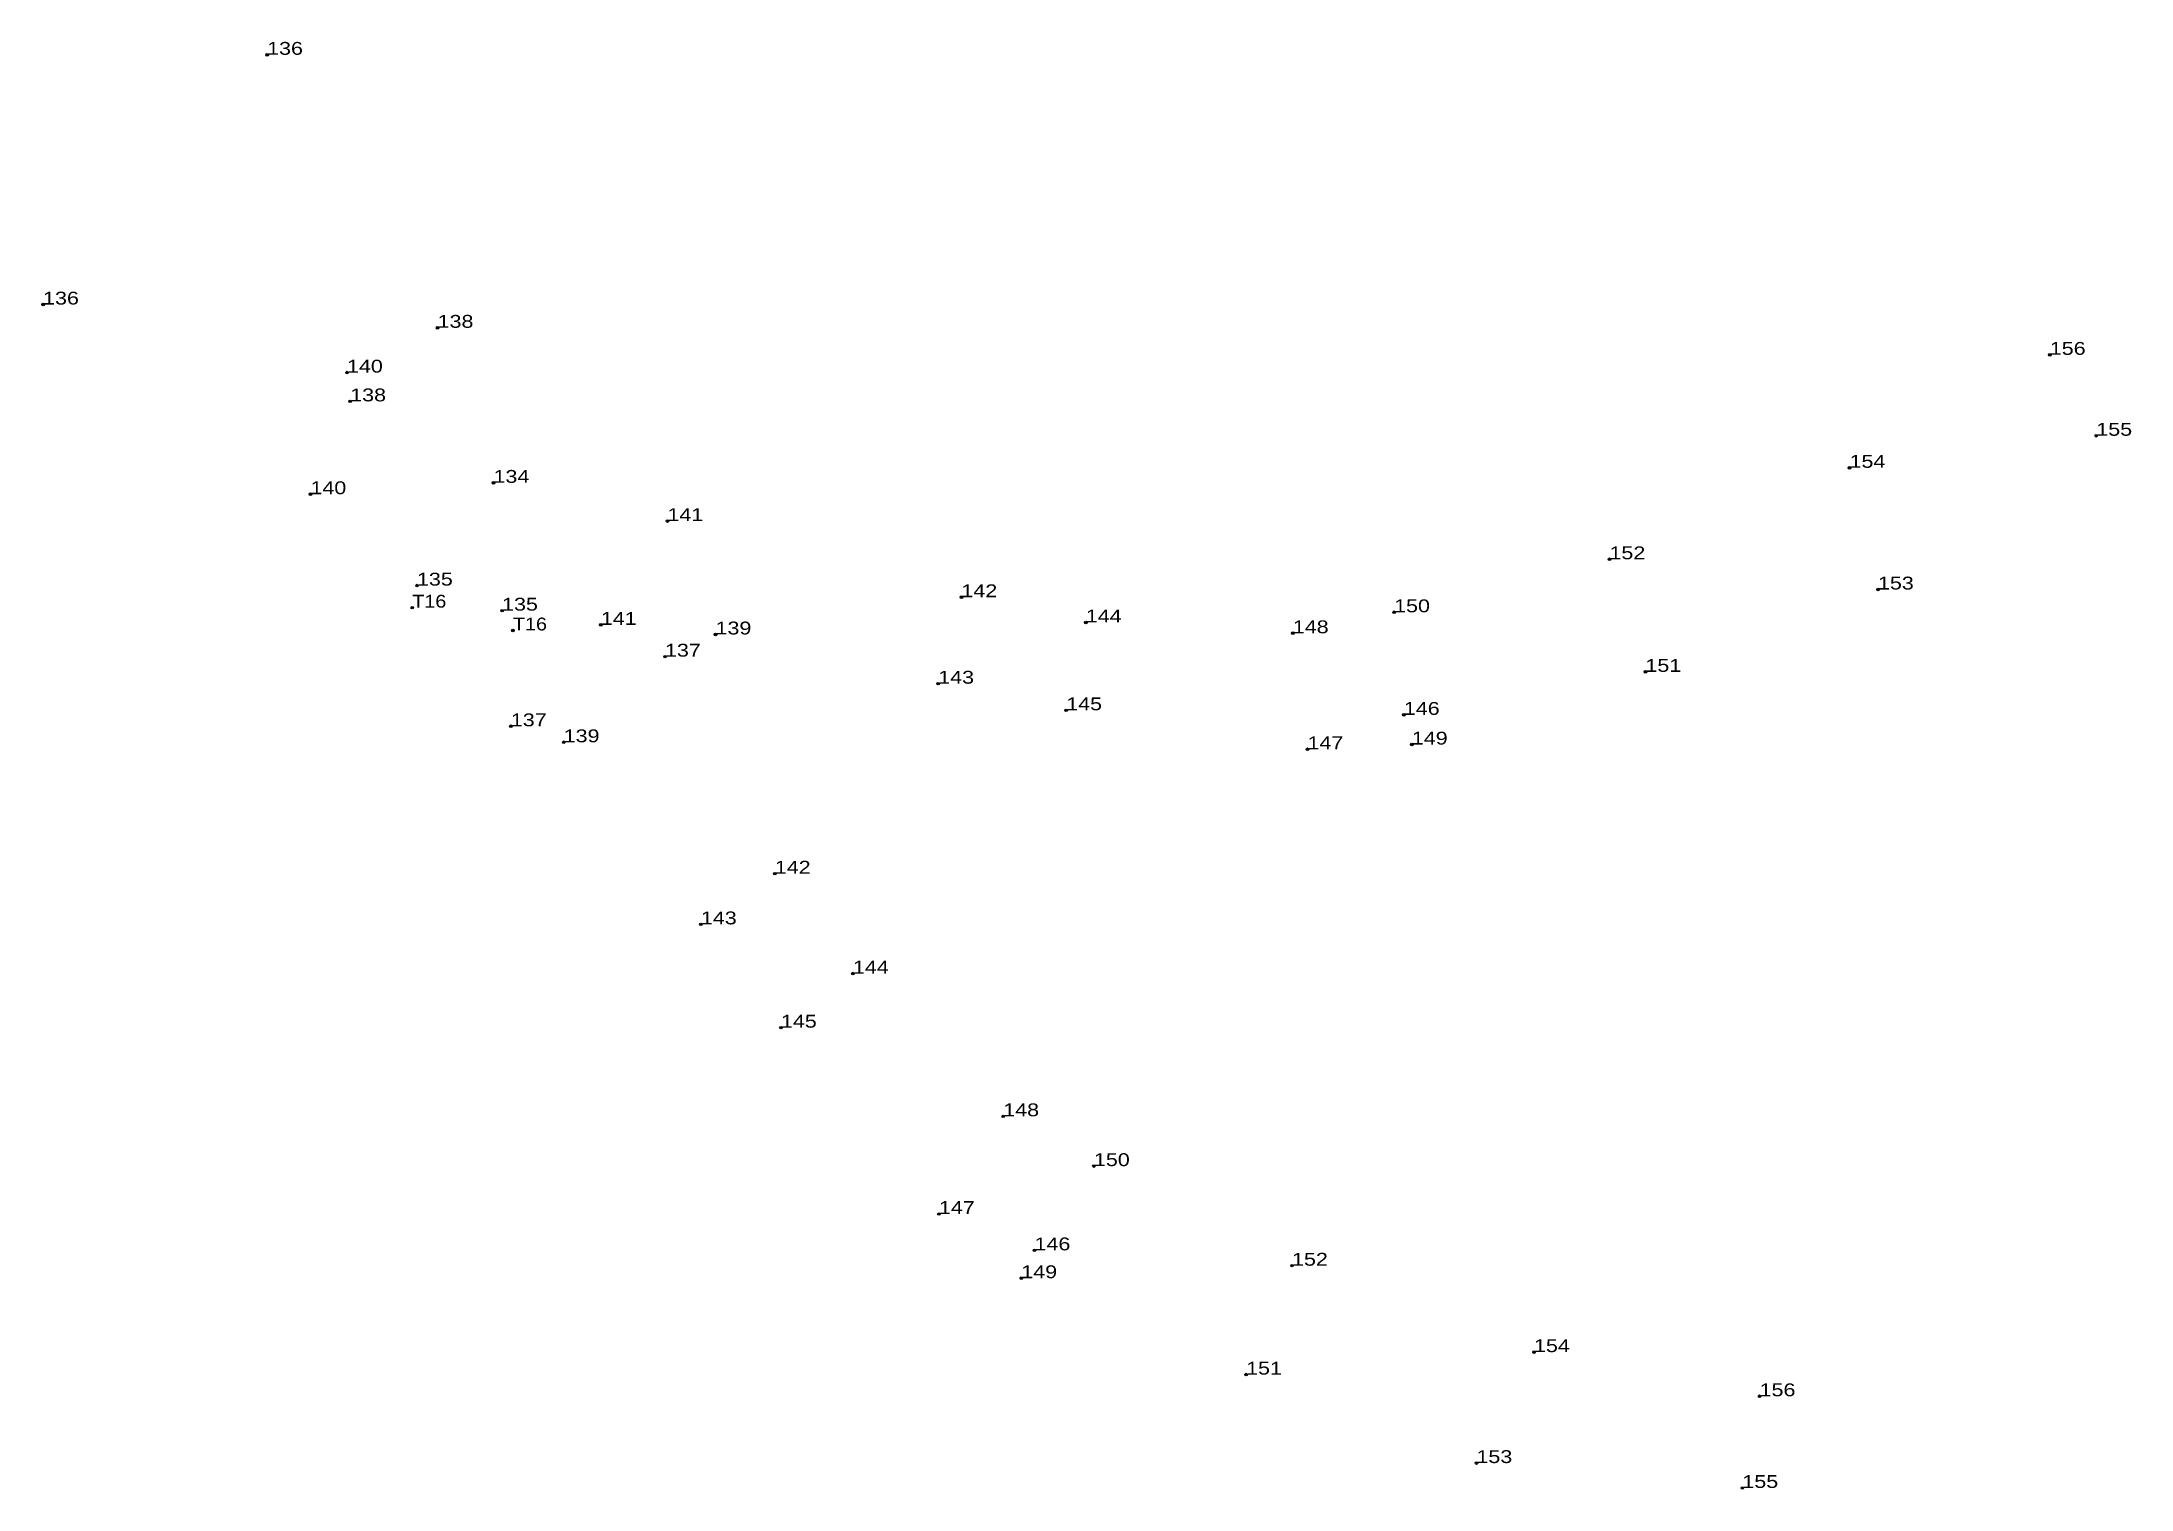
# Model space of a CAD drawing. Header units: centimetres. Extents: x 557917 to 558210, y 1849083 to 1849286.
import ezdxf

# ---------------------------------------------------------------- set-up
doc = ezdxf.new("R2010")
doc.units = ezdxf.units.CM
doc.header["$LTSCALE"] = 0.72
doc.header["$PDMODE"] = 32
doc.header["$PDSIZE"] = 0.36
doc.layers.add('12', color=7, linetype='Continuous')
doc.layers.add('7', color=7, linetype='Continuous')

msp = doc.modelspace()

# ---------------------------------------------------------------- linework, layer by layer
at = {"layer": '7'}
for p in [(557948.49, 1849284.21), (557917.11, 1849249.21), (557972.37, 1849245.95), (558198.19, 1849242.16), (557959.68, 1849239.67), (557960.13, 1849235.64), (558204.7, 1849230.82), (558170.14, 1849226.33), (557954.56, 1849222.63), (557980.2, 1849224.22), (558004.57, 1849218.86), (558136.51, 1849213.51), (557969.48, 1849209.82), (558045.74, 1849208.19), (558174.12, 1849209.27), (557968.82, 1849206.73), (557981.4, 1849206.31), (557995.24, 1849204.31), (558063.16, 1849204.65), (558106.35, 1849206.08), (557982.92, 1849203.53), (558011.3, 1849202.97), (558092.16, 1849203.14), (558004.22, 1849199.86), (558042.49, 1849196.07), (558141.55, 1849197.73), (558060.42, 1849192.34), (557982.63, 1849190.1), (558107.71, 1849191.7), (557990.03, 1849187.86), (558094.21, 1849186.88), (558108.83, 1849187.54), (558019.6, 1849169.44), (558009.25, 1849162.34), (558030.54, 1849155.44), (558020.46, 1849147.86), (558051.6, 1849135.44), (558064.3, 1849128.46), (558042.59, 1849121.75), (558055.98, 1849116.65), (558092.05, 1849114.5), (558054.13, 1849112.75), (558125.94, 1849102.39), (558085.62, 1849099.24), (558157.54, 1849096.2), (558117.88, 1849086.84), (558155.13, 1849083.35)]:
    msp.add_point(p, dxfattribs=at)

# ---------------------------------------------------------------- texts
at = {"layer": '12'}
for s, width, p in [('136', 1.25, (557948.49, 1849284.21)), ('136', 1.25, (557917.11, 1849249.21)), ('138', 1.25, (557972.37, 1849245.95)), ('156', 1.25, (558198.19, 1849242.16)), ('140', 1.25, (557959.68, 1849239.67)), ('138', 1.25, (557960.13, 1849235.64)), ('155', 1.25, (558204.7, 1849230.82)), ('154', 1.25, (558170.14, 1849226.33)), ('134', 1.25, (557980.2, 1849224.22)), ('134', 1.25, (557980.2, 1849224.22)), ('140', 1.25, (557954.56, 1849222.63)), ('141', 1.25, (558004.57, 1849218.86)), ('152', 1.25, (558136.51, 1849213.51)), ('135', 1.25, (557969.48, 1849209.82)), ('142', 1.25, (558045.74, 1849208.19)), ('153', 1.25, (558174.12, 1849209.27)), ('T16', 1.15, (557968.82, 1849206.73)), ('135', 1.25, (557981.4, 1849206.31)), ('150', 1.25, (558106.35, 1849206.08)), ('T16', 1.15, (557982.92, 1849203.53)), ('141', 1.25, (557995.24, 1849204.31)), ('139', 1.25, (558011.3, 1849202.97)), ('144', 1.25, (558063.16, 1849204.65)), ('148', 1.25, (558092.16, 1849203.14)), ('137', 1.25, (558004.22, 1849199.86)), ('151', 1.25, (558141.55, 1849197.73)), ('143', 1.25, (558042.49, 1849196.07)), ('145', 1.25, (558060.42, 1849192.34)), ('146', 1.25, (558107.71, 1849191.7)), ('137', 1.25, (557982.63, 1849190.1)), ('139', 1.25, (557990.03, 1849187.86)), ('147', 1.25, (558094.21, 1849186.88)), ('149', 1.25, (558108.83, 1849187.54)), ('142', 1.25, (558019.6, 1849169.44)), ('143', 1.25, (558009.25, 1849162.34)), ('144', 1.25, (558030.54, 1849155.44)), ('145', 1.25, (558020.46, 1849147.86)), ('148', 1.25, (558051.6, 1849135.44)), ('150', 1.25, (558064.3, 1849128.46)), ('147', 1.25, (558042.59, 1849121.75)), ('146', 1.25, (558055.98, 1849116.65)), ('149', 1.25, (558054.13, 1849112.75)), ('152', 1.25, (558092.05, 1849114.5)), ('154', 1.25, (558125.94, 1849102.39)), ('151', 1.25, (558085.62, 1849099.24)), ('156', 1.25, (558157.54, 1849096.2)), ('153', 1.25, (558117.88, 1849086.84)), ('155', 1.25, (558155.13, 1849083.35))]:
    msp.add_text(s, height=1.8, dxfattribs=dict(at, width=width)).set_placement(p)

doc.saveas('drawing.dxf')
